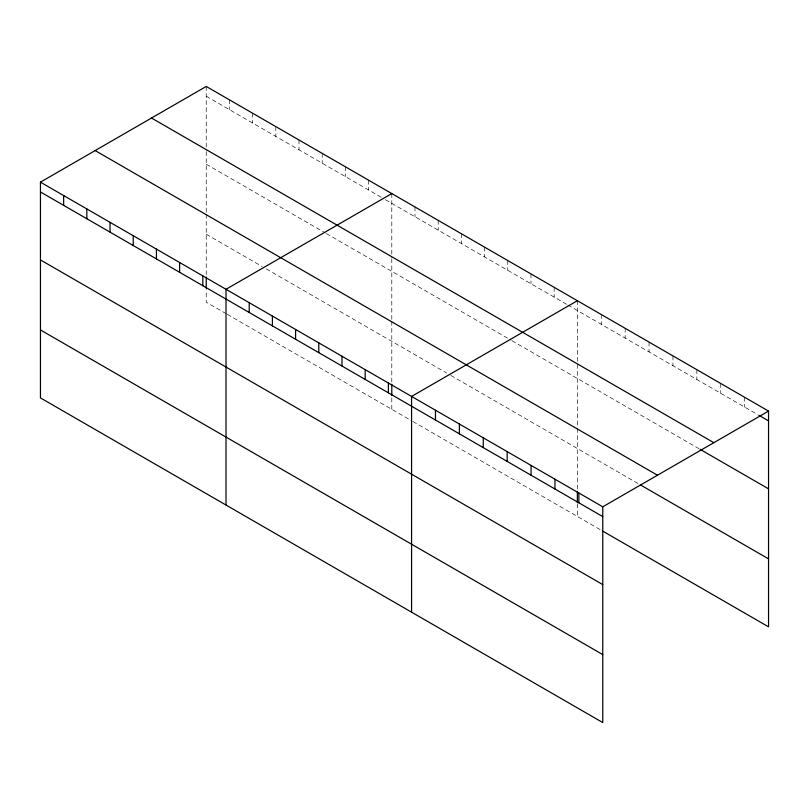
<?xml version="1.0" encoding="UTF-8"?>
<svg xmlns="http://www.w3.org/2000/svg" width="809" height="809" viewBox="0 0 809 809"><rect width="100%" height="100%" fill="white"/><g stroke="black" fill="none" stroke-linecap="round" stroke-linejoin="round"><path stroke-width="0.61" stroke-dasharray="4.04 3.03" d="M206.234 96.241L381.261 197.285M385.478 199.722L566.826 304.427M567.878 305.033L757.689 414.613M206.234 164.207L325.38 232.992M326.432 233.599L510.944 340.124M511.996 340.731L699.027 448.712M206.234 234.226L262.116 266.495M266.333 268.922L446.629 373.02M450.846 375.447L639.282 484.247M226.267 313.761L206.234 302.192L206.234 289.602M227.329 314.367L411.832 420.892M412.893 421.499L601.259 530.259M744.654 397.29L744.654 407.089M720.758 383.496L720.758 393.295M696.852 369.703L696.852 379.492M672.957 355.899L672.957 365.698M649.061 342.106L649.061 351.905M625.165 328.302L625.165 338.101M601.259 314.509L601.259 324.308M577.363 300.715L577.363 427.243M577.363 428.487L577.363 490.032M577.363 503.876L577.363 516.455M554.165 287.316L554.165 297.115M530.977 273.927L530.977 283.726M507.779 260.538L507.779 270.337M484.581 247.139L484.581 256.938M461.383 233.75L461.383 243.549M438.195 220.361L438.195 230.16M414.997 206.973L414.997 216.772M391.799 193.573L391.799 257.495M391.799 258.749L391.799 320.101M391.799 321.355L391.799 382.9M391.799 397.998L391.799 409.324M368.611 180.185L368.611 189.984M345.413 166.796L345.413 176.595M322.215 153.407L322.215 163.196M299.017 140.008L299.017 149.807M275.829 126.619L275.829 136.418M252.63 113.23L252.63 123.029M229.432 99.831L229.432 109.63M206.234 86.442L206.234 150.363M206.234 151.617L206.234 212.969M206.234 214.223L206.234 274.504"/><path stroke-width="1.21" d="M40.45 182.156L602.766 506.808L602.766 722.558L40.45 397.907L40.45 182.156L206.234 86.442L768.55 411.093L768.55 626.844L602.351 530.886M391.799 193.573L226.014 289.298L226.014 505.038M577.363 300.715L411.579 396.43L411.579 612.18M602.766 506.808L768.55 411.093M758.771 415.25L768.55 420.892M151.526 118.033L713.841 442.675M700.119 449.339L768.55 488.848M95.159 150.575L657.474 475.217M640.364 484.874L768.55 558.877M40.45 191.955L602.766 516.607M40.45 259.922L602.766 584.573M40.45 329.951L602.766 654.592M578.86 493.015L578.86 502.814M577.363 491.285L577.363 502.611M554.964 479.211L554.964 489.01M531.068 465.418L531.068 475.217M507.172 451.614L507.172 461.413M483.266 437.821L483.266 447.62M459.37 424.027L459.37 433.826M435.475 410.224L435.475 420.023M391.799 384.154L391.799 395.48M388.381 383.041L388.381 392.83M365.183 369.642L365.183 379.441M341.985 356.253L341.985 366.052M318.797 342.864L318.797 352.663M295.598 329.465L295.598 339.264M272.4 316.076L272.4 325.875M249.212 302.687L249.212 312.486M206.234 277.022L206.234 288.348M202.816 275.899L202.816 285.698M179.618 262.51L179.618 272.309M156.43 249.121L156.43 258.92M133.232 235.732L133.232 245.521M110.034 222.333L110.034 232.132M86.836 208.944L86.836 218.743M63.648 195.556L63.648 205.355"/></g></svg>
